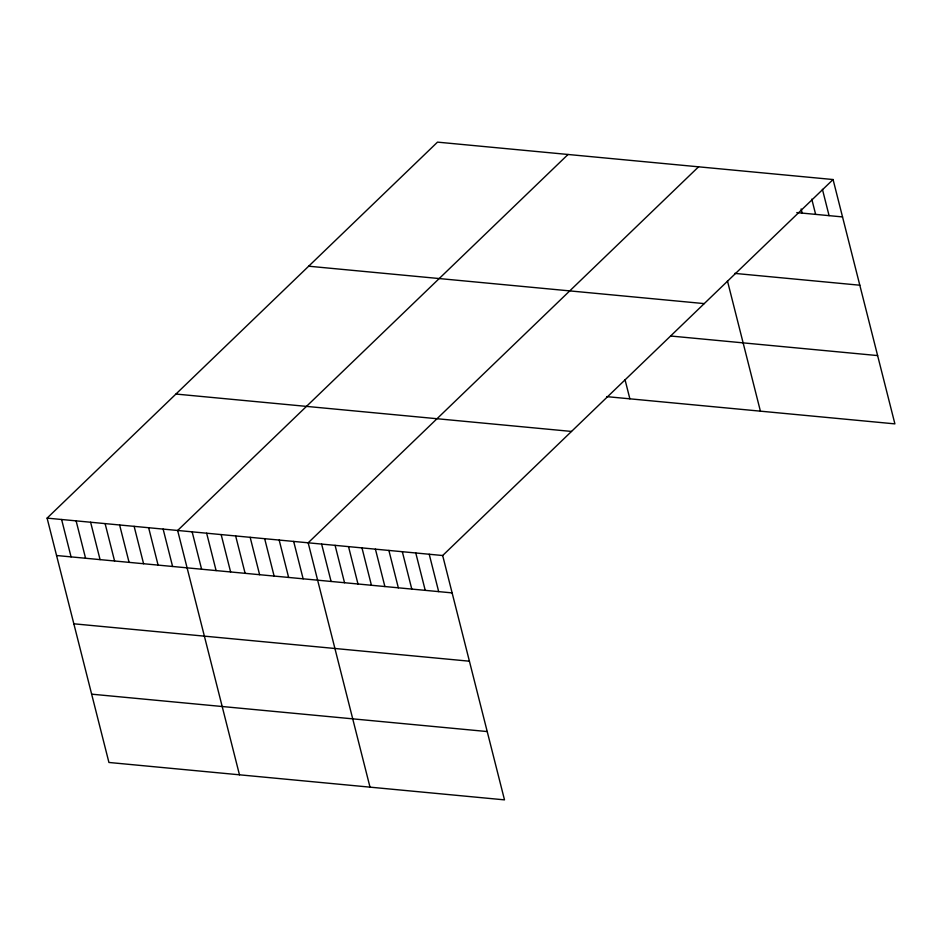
<?xml version="1.0" encoding="UTF-8"?>
<svg xmlns="http://www.w3.org/2000/svg" width="942" height="942" viewBox="0 0 942 942"><rect width="100%" height="100%" fill="white"/><g stroke="black" fill="none" stroke-linecap="round" stroke-linejoin="round"><path stroke-width="1.41" d="M833.069 179.533L442.669 555.521L504.5 799.864L108.931 762.467L47.1 518.124L437.5 142.136L833.069 179.533L894.9 423.876L606.66 396.629M568.038 154.476L177.638 530.464L239.468 774.807M698.575 166.816L308.175 542.804L370.006 787.147M796.802 212.598L842.537 216.919M734.736 273.392L859.811 285.214M308.67 266.209L704.239 303.607M670.598 336.011L877.614 355.581M175.93 394.05L571.5 431.436M47.1 518.124L442.669 555.521M56.555 555.509L452.136 592.895M73.841 623.804L469.41 661.202M91.645 694.172L487.226 731.557M822.425 189.342L829.078 215.647M811.78 199.139L815.631 214.376M801.136 208.947L802.184 213.104M727.459 280.94L760.406 411.159M625.029 379.697L629.868 398.819M429.222 554.249L438.678 591.623M415.775 552.978L425.231 590.351M402.328 551.706L411.784 589.08M388.881 550.434L398.336 587.808M375.422 549.162L384.889 586.536M361.975 547.891L371.431 585.276M348.528 546.619L357.984 584.005M335.081 545.347L344.537 582.733M321.622 544.076L331.089 581.461M293.668 541.426L303.136 578.812M279.173 540.06L288.629 577.446M264.667 538.694L274.122 576.068M250.16 537.317L259.615 574.702M235.653 535.951L245.12 573.325M221.158 534.573L230.613 571.959M206.651 533.207L216.107 570.593M192.144 531.83L201.6 569.215M163.131 529.086L172.598 566.472M148.636 527.72L158.091 565.106M134.129 526.354L143.584 563.728M119.622 524.977L129.078 562.362M105.115 523.611L114.583 560.996M90.609 522.233L100.076 559.619M76.114 520.867L85.569 558.253M61.607 519.489L71.062 556.875"/></g></svg>
